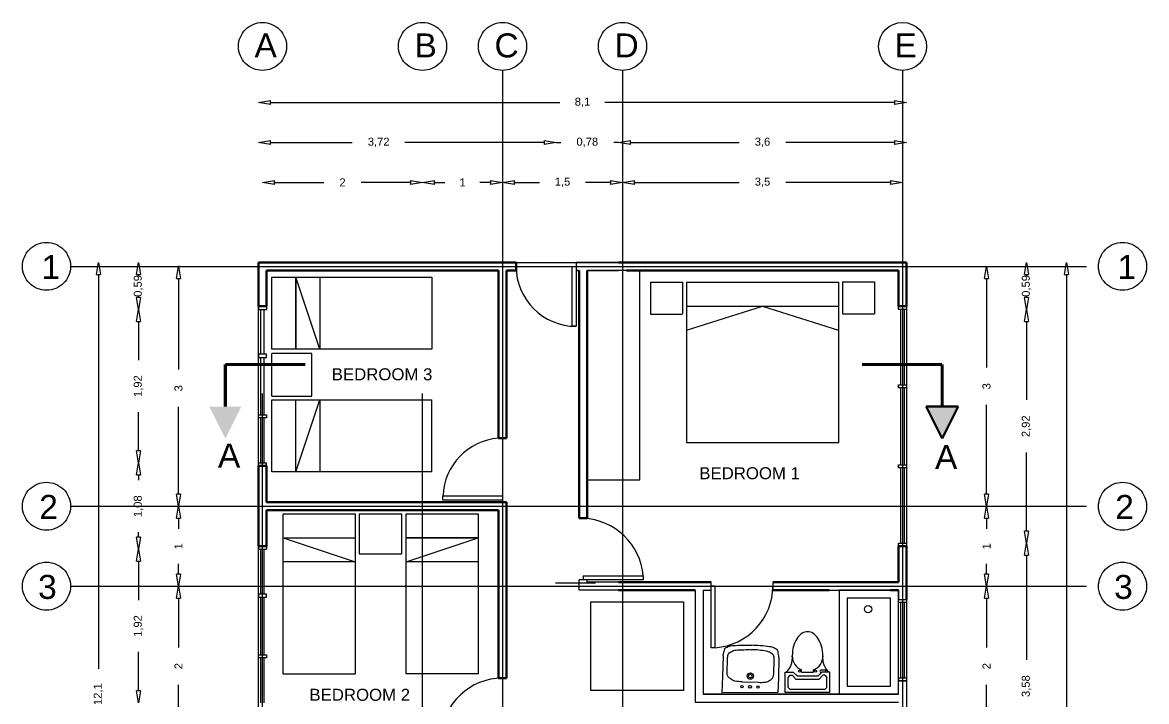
# Model space of a CAD drawing. Header units: inches. Extents: x 12.5 to 57.6, y 1.9 to 26.
# Drawn here: x 12.46 to 26.51, y 17.46 to 25.95 of the extents above; entities that cross this region are included whole.
import ezdxf

# ---------------------------------------------------------------- set-up
doc = ezdxf.new("R2010")
doc.units = ezdxf.units.IN
doc.header["$MEASUREMENT"] = 0
doc.linetypes.add('TRAZO_Y_PUNTO', pattern=[25.4, 12.7, -6.35, 0, -6.35])
for name, color, linetype in [('1', 2, 'Continuous'), ('2', 72, 'Continuous'), ('5', 133, 'Continuous'), ('6', 253, 'Continuous'), ('7', 142, 'Continuous')]:
    doc.layers.add(name, color=color, linetype=linetype)
doc.layers.add('WALLS', color=6, linetype='Continuous', lineweight=50)
doc.styles.get("Standard").update_dxf_attribs({"font": 'arial.ttf'})
doc.dimstyles.new('ISO-25', dxfattribs={"dimtxt": 2.5, "dimasz": 2.5, "dimexe": 1.25, "dimexo": 0.625, "dimtad": 1, "dimtxsty": 'Standard', "dimcen": 2.5, "dimadec": 0, "dimazin": 0, "dimtfac": 1, "dimtmove": 0, "dimatfit": 3, "dimfxl": 1, "dimarcsym": 0})

# ---------------------------------------------------------------- blocks, each defined once
blk = doc.blocks.new('_ClosedBlank')
at = {"layer": '1', "color": 0, "lineweight": -2}
for p, q in [((-1, 0.167), (0, 0)), ((-1, 0.167), (-1, -0.167)), ((0, 0), (-1, -0.167))]:
    blk.add_line(p, q, dxfattribs=at)
blk = doc.blocks.new('*D3')
at = {"layer": '1', "color": 0, "lineweight": -2, "transparency": 16777216}
for p, q in [((14.42, 22.902), (14.408, 22.902)), ((14.408, 22.752), (14.408, 21.61)), ((14.408, 20.052), (14.408, 21.144)), ((14.408, 19.902), (14.408, 19.902))]:
    blk.add_line(p, q, dxfattribs=at)
at = {"layer": '1', "color": 0, "lineweight": -2, "transparency": 16777216, "xscale": 0.15, "yscale": 0.15, "zscale": 0.15}
for p, rotation in [((14.408, 22.902), 90), ((14.408, 19.902), 270)]:
    blk.add_blockref('_ClosedBlank', p, dxfattribs=dict(at, rotation=rotation))
at = {"layer": '1', "color": 0, "transparency": 16777216, "insert": (14.408, 21.377), "char_height": 0.1, "attachment_point": 5, "rotation": 90}
blk.add_mtext('3', dxfattribs=at)
blk = doc.blocks.new('*D4')
at = {"layer": '1', "color": 0, "lineweight": -2, "transparency": 16777216}
for p, q in [((14.408, 18.752), (14.408, 18.135)), ((14.408, 17.052), (14.408, 17.669))]:
    blk.add_line(p, q, dxfattribs=at)
at = {"layer": '1', "color": 0, "lineweight": -2, "transparency": 16777216, "xscale": 0.15, "yscale": 0.15, "zscale": 0.15}
for p, rotation in [((14.408, 18.902), 90), ((14.408, 16.902), 270)]:
    blk.add_blockref('_ClosedBlank', p, dxfattribs=dict(at, rotation=rotation))
at = {"layer": '1', "color": 0, "transparency": 16777216, "insert": (14.408, 17.902), "char_height": 0.1, "attachment_point": 5, "rotation": 90}
blk.add_mtext('2', dxfattribs=at)
blk = doc.blocks.new('*D5')
at = {"layer": '1', "color": 0, "lineweight": -2, "transparency": 16777216}
for p, q in [((14.408, 19.752), (14.408, 19.62)), ((14.408, 19.052), (14.408, 19.183))]:
    blk.add_line(p, q, dxfattribs=at)
at = {"layer": '1', "color": 0, "lineweight": -2, "transparency": 16777216, "xscale": 0.15, "yscale": 0.15, "zscale": 0.15}
for p, rotation in [((14.408, 19.902), 90), ((14.408, 18.902), 270)]:
    blk.add_blockref('_ClosedBlank', p, dxfattribs=dict(at, rotation=rotation))
at = {"layer": '1', "color": 0, "transparency": 16777216, "insert": (14.408, 19.402), "char_height": 0.1, "attachment_point": 5, "rotation": 90}
blk.add_mtext('1', dxfattribs=at)
blk = doc.blocks.new('*D8')
at = {"layer": '1', "color": 0, "lineweight": -2, "transparency": 16777216}
for p, q in [((13.908, 22.213), (13.908, 21.729)), ((13.908, 20.595), (13.908, 21.079))]:
    blk.add_line(p, q, dxfattribs=at)
at = {"layer": '1', "color": 0, "lineweight": -2, "transparency": 16777216, "xscale": 0.15, "yscale": 0.15, "zscale": 0.15}
for p, rotation in [((13.908, 22.363), 90), ((13.908, 20.445), 270)]:
    blk.add_blockref('_ClosedBlank', p, dxfattribs=dict(at, rotation=rotation))
at = {"layer": '1', "color": 0, "transparency": 16777216, "insert": (13.908, 21.404), "char_height": 0.1, "attachment_point": 5, "rotation": 90}
blk.add_mtext('1,92', dxfattribs=at)
blk = doc.blocks.new('*D9')
at = {"layer": '1', "color": 0, "lineweight": -2, "transparency": 16777216}
for p, q in [((13.908, 20.295), (13.908, 20.227)), ((13.908, 19.513), (13.908, 19.577))]:
    blk.add_line(p, q, dxfattribs=at)
at = {"layer": '1', "color": 0, "lineweight": -2, "transparency": 16777216, "xscale": 0.15, "yscale": 0.15, "zscale": 0.15}
for p, rotation in [((13.908, 20.445), 90), ((13.908, 19.363), 270)]:
    blk.add_blockref('_ClosedBlank', p, dxfattribs=dict(at, rotation=rotation))
at = {"layer": '1', "color": 0, "transparency": 16777216, "insert": (13.908, 19.902), "char_height": 0.1, "attachment_point": 5, "rotation": 90}
blk.add_mtext('1,08', dxfattribs=at)
blk = doc.blocks.new('*D10')
at = {"layer": '1', "color": 0, "lineweight": -2, "transparency": 16777216}
for p, q in [((13.908, 19.213), (13.908, 18.729)), ((13.908, 17.595), (13.908, 18.079))]:
    blk.add_line(p, q, dxfattribs=at)
at = {"layer": '1', "color": 0, "lineweight": -2, "transparency": 16777216, "xscale": 0.15, "yscale": 0.15, "zscale": 0.15}
for p, rotation in [((13.908, 19.363), 90), ((13.908, 17.445), 270)]:
    blk.add_blockref('_ClosedBlank', p, dxfattribs=dict(at, rotation=rotation))
at = {"layer": '1', "color": 0, "transparency": 16777216, "insert": (13.908, 18.404), "char_height": 0.1, "attachment_point": 5, "rotation": 90}
blk.add_mtext('1,92', dxfattribs=at)
blk = doc.blocks.new('*D14')
at = {"layer": '1', "color": 0, "lineweight": -2, "transparency": 16777216}
for p, q in [((13.408, 22.802), (13.408, 17.867)), ((13.408, 11.002), (13.408, 17.236))]:
    blk.add_line(p, q, dxfattribs=at)
at = {"layer": '1', "color": 0, "lineweight": -2, "transparency": 16777216, "xscale": 0.15, "yscale": 0.15, "zscale": 0.15}
for p, rotation in [((13.408, 22.952), 90), ((13.408, 10.852), 270)]:
    blk.add_blockref('_ClosedBlank', p, dxfattribs=dict(at, rotation=rotation))
at = {"layer": '1', "color": 0, "transparency": 16777216, "insert": (13.408, 17.552), "char_height": 0.1, "attachment_point": 5, "rotation": 90}
blk.add_mtext('12,1', dxfattribs=at)
blk = doc.blocks.new('*D15')
at = {"layer": '1', "color": 0, "lineweight": -2, "transparency": 16777216}
for p, q in [((13.908, 22.802), (13.908, 22.787)), ((13.908, 22.513), (13.908, 22.527))]:
    blk.add_line(p, q, dxfattribs=at)
at = {"layer": '1', "color": 0, "lineweight": -2, "transparency": 16777216, "xscale": 0.15, "yscale": 0.15, "zscale": 0.15}
for p, rotation in [((13.908, 22.952), 90), ((13.908, 22.363), 270)]:
    blk.add_blockref('_ClosedBlank', p, dxfattribs=dict(at, rotation=rotation))
at = {"layer": '1', "color": 0, "transparency": 16777216, "insert": (13.908, 22.657), "char_height": 0.1, "attachment_point": 5, "rotation": 90}
blk.add_mtext('0,59', dxfattribs=at)
blk = doc.blocks.new('*D27')
at = {"layer": '1', "color": 0, "lineweight": -2, "transparency": 16777216}
for p, q in [((24.508, 18.752), (24.508, 18.135)), ((24.508, 17.052), (24.508, 17.669))]:
    blk.add_line(p, q, dxfattribs=at)
at = {"layer": '1', "color": 0, "lineweight": -2, "transparency": 16777216, "xscale": 0.15, "yscale": 0.15, "zscale": 0.15}
for p, rotation in [((24.508, 18.902), 90), ((24.508, 16.902), 270)]:
    blk.add_blockref('_ClosedBlank', p, dxfattribs=dict(at, rotation=rotation))
at = {"layer": '1', "color": 0, "transparency": 16777216, "insert": (24.508, 17.902), "char_height": 0.1, "attachment_point": 5, "rotation": 90}
blk.add_mtext('2', dxfattribs=at)
blk = doc.blocks.new('*D28')
at = {"layer": '1', "color": 0, "lineweight": -2, "transparency": 16777216}
for p, q in [((24.508, 19.752), (24.508, 19.62)), ((24.508, 19.052), (24.508, 19.183))]:
    blk.add_line(p, q, dxfattribs=at)
at = {"layer": '1', "color": 0, "lineweight": -2, "transparency": 16777216, "xscale": 0.15, "yscale": 0.15, "zscale": 0.15}
for p, rotation in [((24.508, 19.902), 90), ((24.508, 18.902), 270)]:
    blk.add_blockref('_ClosedBlank', p, dxfattribs=dict(at, rotation=rotation))
at = {"layer": '1', "color": 0, "transparency": 16777216, "insert": (24.508, 19.402), "char_height": 0.1, "attachment_point": 5, "rotation": 90}
blk.add_mtext('1', dxfattribs=at)
blk = doc.blocks.new('*D29')
at = {"layer": '1', "color": 0, "lineweight": -2, "transparency": 16777216}
for p, q in [((24.508, 22.752), (24.508, 21.635)), ((24.508, 20.052), (24.508, 21.169))]:
    blk.add_line(p, q, dxfattribs=at)
at = {"layer": '1', "color": 0, "lineweight": -2, "transparency": 16777216, "xscale": 0.15, "yscale": 0.15, "zscale": 0.15}
for p, rotation in [((24.508, 22.902), 90), ((24.508, 19.902), 270)]:
    blk.add_blockref('_ClosedBlank', p, dxfattribs=dict(at, rotation=rotation))
at = {"layer": '1', "color": 0, "transparency": 16777216, "insert": (24.508, 21.402), "char_height": 0.1, "attachment_point": 5, "rotation": 90}
blk.add_mtext('3', dxfattribs=at)
blk = doc.blocks.new('*D32')
at = {"layer": '1', "color": 0, "lineweight": -2, "transparency": 16777216}
for p, q in [((25.008, 19.291), (25.008, 17.982)), ((25.008, 16.013), (25.008, 17.322))]:
    blk.add_line(p, q, dxfattribs=at)
at = {"layer": '1', "color": 0, "lineweight": -2, "transparency": 16777216, "xscale": 0.15, "yscale": 0.15, "zscale": 0.15}
for p, rotation in [((25.008, 19.441), 90), ((25.008, 15.863), 270)]:
    blk.add_blockref('_ClosedBlank', p, dxfattribs=dict(at, rotation=rotation))
at = {"layer": '1', "color": 0, "transparency": 16777216, "insert": (25.008, 17.652), "char_height": 0.1, "attachment_point": 5, "rotation": 90}
blk.add_mtext('3,58', dxfattribs=at)
blk = doc.blocks.new('*D33')
at = {"layer": '1', "color": 0, "lineweight": -2, "transparency": 16777216}
for p, q in [((25.008, 22.213), (25.008, 21.232)), ((25.008, 19.591), (25.008, 20.572))]:
    blk.add_line(p, q, dxfattribs=at)
at = {"layer": '1', "color": 0, "lineweight": -2, "transparency": 16777216, "xscale": 0.15, "yscale": 0.15, "zscale": 0.15}
for p, rotation in [((25.008, 22.363), 90), ((25.008, 19.441), 270)]:
    blk.add_blockref('_ClosedBlank', p, dxfattribs=dict(at, rotation=rotation))
at = {"layer": '1', "color": 0, "transparency": 16777216, "insert": (25.008, 20.902), "char_height": 0.1, "attachment_point": 5, "rotation": 90}
blk.add_mtext('2,92', dxfattribs=at)
blk = doc.blocks.new('*D34')
at = {"layer": '1', "color": 0, "lineweight": -2, "transparency": 16777216}
for p, q in [((25.008, 22.802), (25.008, 22.787)), ((25.008, 22.513), (25.008, 22.527))]:
    blk.add_line(p, q, dxfattribs=at)
at = {"layer": '1', "color": 0, "lineweight": -2, "transparency": 16777216, "xscale": 0.15, "yscale": 0.15, "zscale": 0.15}
for p, rotation in [((25.008, 22.952), 90), ((25.008, 22.363), 270)]:
    blk.add_blockref('_ClosedBlank', p, dxfattribs=dict(at, rotation=rotation))
at = {"layer": '1', "color": 0, "transparency": 16777216, "insert": (25.008, 22.657), "char_height": 0.1, "attachment_point": 5, "rotation": 90}
blk.add_mtext('0,59', dxfattribs=at)
blk = doc.blocks.new('*D35')
at = {"layer": '1', "color": 0, "lineweight": -2, "transparency": 16777216}
for p, q in [((25.508, 22.802), (25.508, 16.567)), ((25.508, 11.002), (25.508, 15.936))]:
    blk.add_line(p, q, dxfattribs=at)
at = {"layer": '1', "color": 0, "lineweight": -2, "transparency": 16777216, "xscale": 0.15, "yscale": 0.15, "zscale": 0.15}
for p, rotation in [((25.508, 22.952), 90), ((25.508, 10.852), 270)]:
    blk.add_blockref('_ClosedBlank', p, dxfattribs=dict(at, rotation=rotation))
at = {"layer": '1', "color": 0, "transparency": 16777216, "insert": (25.508, 16.252), "char_height": 0.1, "attachment_point": 5, "rotation": 90}
blk.add_mtext('12,1', dxfattribs=at)
blk = doc.blocks.new('*D36')
at = {"layer": '1', "color": 0, "lineweight": -2, "transparency": 16777216}
for p, q in [((15.608, 23.952), (16.225, 23.952)), ((17.308, 23.952), (16.691, 23.952))]:
    blk.add_line(p, q, dxfattribs=at)
at = {"layer": '1', "color": 0, "lineweight": -2, "transparency": 16777216, "xscale": 0.15, "yscale": 0.15, "zscale": 0.15, "rotation": 180}
blk.add_blockref('_ClosedBlank', (15.458, 23.952), dxfattribs=at)
at = {"layer": '1', "color": 0, "lineweight": -2, "transparency": 16777216, "xscale": 0.15, "yscale": 0.15, "zscale": 0.15}
blk.add_blockref('_ClosedBlank', (17.458, 23.952), dxfattribs=at)
at = {"layer": '1', "color": 0, "transparency": 16777216, "insert": (16.458, 23.952), "char_height": 0.1, "attachment_point": 5}
blk.add_mtext('2', dxfattribs=at)
blk = doc.blocks.new('*D37')
at = {"layer": '1', "color": 0, "lineweight": -2, "transparency": 16777216}
for p, q in [((17.608, 23.952), (17.739, 23.952)), ((18.308, 23.952), (18.176, 23.952))]:
    blk.add_line(p, q, dxfattribs=at)
at = {"layer": '1', "color": 0, "lineweight": -2, "transparency": 16777216, "xscale": 0.15, "yscale": 0.15, "zscale": 0.15, "rotation": 180}
blk.add_blockref('_ClosedBlank', (17.458, 23.952), dxfattribs=at)
at = {"layer": '1', "color": 0, "lineweight": -2, "transparency": 16777216, "xscale": 0.15, "yscale": 0.15, "zscale": 0.15}
blk.add_blockref('_ClosedBlank', (18.458, 23.952), dxfattribs=at)
at = {"layer": '1', "color": 0, "transparency": 16777216, "insert": (17.958, 23.952), "char_height": 0.1, "attachment_point": 5}
blk.add_mtext('1', dxfattribs=at)
blk = doc.blocks.new('*D38')
at = {"layer": '1', "color": 0, "lineweight": -2, "transparency": 16777216}
for p, q in [((18.608, 23.952), (18.921, 23.952)), ((19.808, 23.952), (19.495, 23.952))]:
    blk.add_line(p, q, dxfattribs=at)
at = {"layer": '1', "color": 0, "lineweight": -2, "transparency": 16777216, "xscale": 0.15, "yscale": 0.15, "zscale": 0.15, "rotation": 180}
blk.add_blockref('_ClosedBlank', (18.458, 23.952), dxfattribs=at)
at = {"layer": '1', "color": 0, "lineweight": -2, "transparency": 16777216, "xscale": 0.15, "yscale": 0.15, "zscale": 0.15}
blk.add_blockref('_ClosedBlank', (19.958, 23.952), dxfattribs=at)
at = {"layer": '1', "color": 0, "transparency": 16777216, "insert": (19.208, 23.952), "char_height": 0.1, "attachment_point": 5}
blk.add_mtext('1,5', dxfattribs=at)
blk = doc.blocks.new('*D39')
at = {"layer": '1', "color": 0, "lineweight": -2, "transparency": 16777216}
for p, q in [((20.108, 23.952), (21.417, 23.952)), ((23.308, 23.952), (21.999, 23.952))]:
    blk.add_line(p, q, dxfattribs=at)
at = {"layer": '1', "color": 0, "lineweight": -2, "transparency": 16777216, "xscale": 0.15, "yscale": 0.15, "zscale": 0.15, "rotation": 180}
blk.add_blockref('_ClosedBlank', (19.958, 23.952), dxfattribs=at)
at = {"layer": '1', "color": 0, "lineweight": -2, "transparency": 16777216, "xscale": 0.15, "yscale": 0.15, "zscale": 0.15}
blk.add_blockref('_ClosedBlank', (23.458, 23.952), dxfattribs=at)
at = {"layer": '1', "color": 0, "transparency": 16777216, "insert": (21.708, 23.952), "char_height": 0.1, "attachment_point": 5}
blk.add_mtext('3,5', dxfattribs=at)
blk = doc.blocks.new('*D40')
at = {"layer": '1', "color": 0, "lineweight": -2, "transparency": 16777216}
for p, q in [((15.558, 24.452), (16.58, 24.452)), ((18.978, 24.452), (17.239, 24.452))]:
    blk.add_line(p, q, dxfattribs=at)
at = {"layer": '1', "color": 0, "lineweight": -2, "transparency": 16777216, "xscale": 0.15, "yscale": 0.15, "zscale": 0.15, "rotation": 180}
blk.add_blockref('_ClosedBlank', (15.408, 24.452), dxfattribs=at)
at = {"layer": '1', "color": 0, "lineweight": -2, "transparency": 16777216, "xscale": 0.15, "yscale": 0.15, "zscale": 0.15}
blk.add_blockref('_ClosedBlank', (19.128, 24.452), dxfattribs=at)
at = {"layer": '1', "color": 0, "transparency": 16777216, "insert": (16.91, 24.452), "char_height": 0.1, "attachment_point": 5}
blk.add_mtext('3,72', dxfattribs=at)
blk = doc.blocks.new('*D41')
at = {"layer": '1', "color": 0, "lineweight": -2, "transparency": 16777216}
for p, q in [((20.058, 24.452), (21.417, 24.452)), ((23.358, 24.452), (21.999, 24.452))]:
    blk.add_line(p, q, dxfattribs=at)
at = {"layer": '1', "color": 0, "lineweight": -2, "transparency": 16777216, "xscale": 0.15, "yscale": 0.15, "zscale": 0.15, "rotation": 180}
blk.add_blockref('_ClosedBlank', (19.908, 24.452), dxfattribs=at)
at = {"layer": '1', "color": 0, "lineweight": -2, "transparency": 16777216, "xscale": 0.15, "yscale": 0.15, "zscale": 0.15}
blk.add_blockref('_ClosedBlank', (23.508, 24.452), dxfattribs=at)
at = {"layer": '1', "color": 0, "transparency": 16777216, "insert": (21.708, 24.452), "char_height": 0.1, "attachment_point": 5}
blk.add_mtext('3,6', dxfattribs=at)
blk = doc.blocks.new('*D42')
at = {"layer": '1', "color": 0, "lineweight": -2, "transparency": 16777216}
for p, q in [((18.978, 24.452), (18.828, 24.452)), ((19.128, 24.452), (19.188, 24.452)), ((19.908, 24.452), (19.848, 24.452)), ((20.058, 24.452), (20.208, 24.452))]:
    blk.add_line(p, q, dxfattribs=at)
at = {"layer": '1', "color": 0, "lineweight": -2, "transparency": 16777216, "xscale": 0.15, "yscale": 0.15, "zscale": 0.15}
blk.add_blockref('_ClosedBlank', (19.128, 24.452), dxfattribs=at)
at = {"layer": '1', "color": 0, "lineweight": -2, "transparency": 16777216, "xscale": 0.15, "yscale": 0.15, "zscale": 0.15, "rotation": 180}
blk.add_blockref('_ClosedBlank', (19.908, 24.452), dxfattribs=at)
at = {"layer": '1', "color": 0, "transparency": 16777216, "insert": (19.518, 24.452), "char_height": 0.1, "attachment_point": 5}
blk.add_mtext('0,78', dxfattribs=at)
blk = doc.blocks.new('*D43')
at = {"layer": '1', "color": 0, "lineweight": -2, "transparency": 16777216}
for p, q in [((15.558, 24.952), (19.176, 24.952)), ((23.358, 24.952), (19.739, 24.952))]:
    blk.add_line(p, q, dxfattribs=at)
at = {"layer": '1', "color": 0, "lineweight": -2, "transparency": 16777216, "xscale": 0.15, "yscale": 0.15, "zscale": 0.15, "rotation": 180}
blk.add_blockref('_ClosedBlank', (15.408, 24.952), dxfattribs=at)
at = {"layer": '1', "color": 0, "lineweight": -2, "transparency": 16777216, "xscale": 0.15, "yscale": 0.15, "zscale": 0.15}
blk.add_blockref('_ClosedBlank', (23.508, 24.952), dxfattribs=at)
at = {"layer": '1', "color": 0, "transparency": 16777216, "insert": (19.458, 24.952), "char_height": 0.1, "attachment_point": 5}
blk.add_mtext('8,1', dxfattribs=at)

msp = doc.modelspace()

# ---------------------------------------------------------------- hatches: boundary and pattern name
for points in [[(15.194, 21.148), (14.994, 21.148), (14.794, 21.148), (14.994, 20.748)], [(23.953, 20.748), (24.153, 21.148), (23.953, 21.148), (23.753, 21.148)]]:
    msp.add_hatch(color=256).paths.add_polyline_path(points)

# ---------------------------------------------------------------- linework, layer by layer
for points in [[(15.408, 22.952), (23.508, 22.952), (23.508, 10.852), (15.408, 10.852), (15.408, 22.952)], [(18.63, 22.852), (18.628, 22.852), (18.628, 22.952)], [(19.378, 22.952), (20.008, 22.952)], [(19.908, 22.952), (19.908, 22.952), (19.378, 22.952), (19.378, 22.852), (19.417, 22.852)], [(19.417, 22.852), (19.378, 22.852)], [(20.008, 22.852), (19.517, 22.852)], [(19.517, 22.852), (19.908, 22.852)], [(19.417, 19.752), (19.517, 19.752)], [(19.517, 19.748), (19.517, 19.752)], [(19.517, 18.982), (19.417, 18.982)], [(19.908, 18.852), (19.417, 18.852), (19.417, 18.982)], [(19.908, 18.952), (19.517, 18.952), (19.517, 18.982)], [(20.408, 18.952), (20.408, 18.952)], [(20.867, 18.852), (20.867, 17.452)], [(20.967, 18.852), (21.067, 18.852), (21.067, 18.952)], [(20.967, 18.852), (20.967, 17.552), (23.408, 17.552)], [(21.837, 18.95), (21.837, 18.852)], [(21.837, 18.852), (23.408, 18.852)], [(23.408, 18.952), (23.308, 18.952)], [(23.308, 18.952), (23.408, 18.952)], [(23.308, 18.852), (23.408, 18.852), (23.408, 18.737)], [(23.508, 18.952), (23.508, 18.737)], [(23.408, 17.552), (23.408, 17.717), (23.508, 17.717)], [(23.508, 17.717), (23.508, 17.252)], [(20.867, 17.552), (20.867, 17.452), (23.408, 17.452)], [(20.967, 17.552), (20.967, 17.552), (23.408, 17.552)], [(23.408, 17.552), (20.967, 17.552)]]:
    msp.add_lwpolyline(points)
for points in [[(19.517, 20.232), (20.175, 20.232), (20.175, 22.852), (19.517, 22.852)], [(23.408, 18.852), (22.667, 18.852), (22.667, 17.552), (23.408, 17.552)], [(20.721, 17.598), (19.562, 17.598), (19.562, 18.706), (20.721, 18.706)], [(20.721, 17.598), (19.562, 17.598), (19.562, 18.706), (20.721, 18.706)], [(23.308, 18.752), (22.766, 18.752), (22.766, 17.651), (23.308, 17.651)]]:
    msp.add_lwpolyline(points, close=True)
at = {"const_width": 0.04}
for points in [[(15.994, 21.675), (14.994, 21.675)], [(14.994, 21.148), (14.994, 21.675)], [(22.953, 21.675), (23.953, 21.675)], [(23.953, 21.148), (23.953, 21.675)]]:
    msp.add_lwpolyline(points, dxfattribs=at)
msp.add_circle((23.027, 18.614), 0.0455)
at = {"layer": '1'}
for p, q in [((19.328, 22.152), (19.328, 22.902)), ((19.328, 22.902), (19.378, 22.902)), ((19.378, 22.902), (19.378, 22.152)), ((15.408, 22.402), (15.408, 22.363)), ((15.408, 22.402), (15.508, 22.402)), ((15.408, 22.363), (15.508, 22.363)), ((15.438, 21.802), (15.438, 22.363)), ((15.478, 21.802), (15.478, 22.363)), ((15.508, 22.402), (15.508, 22.363)), ((23.438, 22.402), (23.478, 22.402)), ((23.438, 21.421), (23.438, 22.363)), ((23.478, 22.363), (23.478, 21.421)), ((19.378, 22.152), (19.328, 22.152)), ((15.438, 21.386), (15.438, 21.763)), ((15.478, 21.386), (15.478, 21.763)), ((15.438, 21.045), (15.438, 21.386)), ((15.478, 21.045), (15.478, 21.386)), ((23.438, 20.421), (23.438, 21.382)), ((23.478, 21.382), (23.478, 20.421)), ((15.438, 20.445), (15.438, 21.006)), ((15.478, 20.445), (15.478, 21.006)), ((15.408, 20.406), (15.408, 20.445)), ((15.408, 20.445), (15.508, 20.445)), ((15.408, 20.406), (15.508, 20.406)), ((15.508, 20.406), (15.508, 20.445)), ((23.438, 19.441), (23.438, 20.382)), ((23.478, 20.382), (23.478, 19.441)), ((17.708, 20.032), (18.458, 20.032)), ((17.708, 20.032), (17.708, 19.982)), ((17.708, 19.982), (18.458, 19.982)), ((18.458, 20.032), (18.458, 19.982)), ((19.417, 19.752), (19.517, 19.752)), ((15.408, 19.402), (15.408, 19.363)), ((15.508, 19.402), (15.408, 19.402)), ((15.508, 19.402), (15.508, 19.363)), ((23.478, 19.402), (23.438, 19.402)), ((15.408, 19.363), (15.508, 19.363)), ((15.438, 18.802), (15.438, 19.363)), ((15.478, 18.802), (15.478, 19.363)), ((19.467, 19.032), (19.517, 19.032)), ((19.467, 19.032), (20.217, 19.032)), ((19.467, 19.032), (19.467, 18.982)), ((20.217, 18.982), (19.467, 18.982)), ((20.217, 19.032), (20.217, 18.982)), ((21.068, 18.132), (21.067, 18.902)), ((21.117, 18.902), (21.067, 18.902)), ((21.118, 18.132), (21.117, 18.902)), ((15.438, 18.386), (15.438, 18.763)), ((15.478, 18.386), (15.478, 18.763)), ((23.438, 17.756), (23.438, 18.698)), ((23.478, 18.698), (23.478, 17.756)), ((15.438, 18.045), (15.438, 18.386)), ((15.478, 18.045), (15.478, 18.386)), ((21.118, 18.132), (21.068, 18.132)), ((15.438, 17.445), (15.438, 18.006)), ((15.478, 17.445), (15.478, 18.006)), ((23.408, 17.756), (23.408, 17.717)), ((23.508, 17.756), (23.508, 17.717))]:
    msp.add_line(p, q, dxfattribs=at)
for points in [[(23.408, 22.363), (23.408, 22.402), (23.508, 22.402), (23.508, 22.363)], [(15.408, 21.802), (15.408, 21.763), (15.508, 21.763), (15.508, 21.802)], [(23.408, 21.382), (23.408, 21.421), (23.508, 21.421), (23.508, 21.382)], [(15.408, 21.006), (15.408, 21.045), (15.508, 21.045), (15.508, 21.006)], [(23.408, 20.382), (23.408, 20.421), (23.508, 20.421), (23.508, 20.382)], [(23.408, 19.402), (23.408, 19.441), (23.508, 19.441), (23.508, 19.402)], [(15.408, 18.802), (15.408, 18.763), (15.508, 18.763), (15.508, 18.802)], [(23.508, 18.737), (23.508, 18.698), (23.408, 18.698), (23.408, 18.737)], [(15.408, 18.006), (15.408, 18.045), (15.508, 18.045), (15.508, 18.006)], [(23.508, 17.756), (23.508, 17.717), (23.408, 17.717), (23.408, 17.756)]]:
    msp.add_lwpolyline(points, close=True, dxfattribs=at)
at = {"layer": '1', "linetype": 'TRAZO_Y_PUNTO'}
for centre, radius, start, end in [((19.378, 22.902), 0.75, 180, 270), ((18.46, 20.009), 0.745, 93.9886, 178.2035), ((19.429, 18.962), 0.791, 5.0625, 87.2758), ((21.065, 18.903), 0.772, 273.9314, 359.9311), ((18.459, 16.98), 0.772, 90.0689, 176.0686)]:
    msp.add_arc(centre, radius, start, end, dxfattribs=at)
at = {"layer": '2', "linetype": 'TRAZO_Y_PUNTO'}
for p, q in [((15.458, 8.612), (15.458, 25.352)), ((17.458, 8.612), (17.458, 25.352)), ((18.458, 25.352), (18.458, 13.852)), ((19.958, 25.352), (19.958, 8.612)), ((23.458, 25.352), (23.458, 8.612)), ((13.058, 22.902), (25.908, 22.902)), ((13.058, 19.902), (25.908, 19.902)), ((13.058, 18.902), (25.908, 18.902))]:
    msp.add_line(p, q, dxfattribs=at)
at = {"layer": '5'}
for p, q in [((15.576, 22.768), (17.576, 22.768)), ((15.576, 21.868), (15.576, 22.768)), ((15.876, 21.868), (15.876, 22.768)), ((16.176, 21.868), (15.876, 22.768)), ((15.876, 22.768), (15.876, 21.868)), ((16.176, 22.768), (16.176, 21.868)), ((17.576, 22.768), (17.576, 21.868)), ((20.308, 22.705), (20.708, 22.705)), ((20.308, 22.705), (20.308, 22.305)), ((20.708, 22.705), (20.708, 22.313)), ((20.759, 22.703), (22.659, 22.703)), ((20.759, 22.703), (20.759, 20.697)), ((22.659, 22.703), (22.659, 20.697)), ((22.709, 22.709), (22.709, 22.309)), ((22.709, 22.709), (23.109, 22.709)), ((23.109, 22.709), (23.109, 22.309)), ((20.759, 22.403), (22.659, 22.403)), ((20.759, 22.103), (21.709, 22.403)), ((21.709, 22.403), (22.659, 22.103)), ((20.308, 22.305), (20.708, 22.305)), ((22.709, 22.309), (23.109, 22.309)), ((17.576, 21.868), (15.576, 21.868)), ((16.076, 21.812), (15.576, 21.812)), ((15.576, 21.28), (15.576, 21.812)), ((16.076, 21.28), (16.076, 21.812)), ((17.576, 21.868), (16.615, 21.868)), ((15.576, 21.28), (16.076, 21.28)), ((15.576, 21.232), (17.576, 21.232)), ((15.576, 20.332), (15.576, 21.232)), ((15.876, 20.332), (15.876, 21.232)), ((15.876, 20.332), (16.176, 21.232)), ((16.176, 21.232), (16.176, 20.332)), ((17.576, 20.332), (17.576, 21.232)), ((20.759, 20.697), (22.66, 20.697)), ((17.576, 20.332), (15.576, 20.332)), ((15.718, 17.807), (15.718, 19.807)), ((15.718, 19.807), (16.618, 19.807)), ((16.618, 19.807), (16.618, 17.807)), ((16.666, 19.807), (16.666, 19.307)), ((16.666, 19.807), (17.198, 19.807)), ((17.198, 19.307), (17.198, 19.807)), ((17.255, 17.807), (17.255, 19.807)), ((17.255, 19.807), (18.155, 19.807)), ((18.155, 19.807), (18.155, 17.807)), ((15.718, 19.507), (16.618, 19.507)), ((15.718, 19.507), (16.618, 19.207)), ((17.255, 19.507), (18.155, 19.507)), ((17.255, 19.207), (18.155, 19.507)), ((18.155, 19.507), (17.255, 19.507)), ((16.666, 19.307), (17.198, 19.307)), ((16.618, 19.207), (15.718, 19.207)), ((18.155, 19.207), (17.255, 19.207)), ((17.255, 17.807), (17.255, 18.768)), ((15.718, 17.807), (16.618, 17.807)), ((18.155, 17.807), (17.255, 17.807))]:
    msp.add_line(p, q, dxfattribs=at)
at = {"layer": '5', "linetype": 'TRAZO_Y_PUNTO'}
for centre in [(15.458, 25.652), (17.458, 25.652), (18.458, 25.652), (19.958, 25.652), (12.758, 22.902), (26.208, 22.902), (12.758, 19.902), (26.208, 19.902), (12.758, 18.902), (26.208, 18.902)]:
    msp.add_circle(centre, 0.3, dxfattribs=at)
at = {"layer": '5', "linetype": 'Continuous'}
msp.add_circle((23.458, 25.652), 0.3, dxfattribs=at)
at = {"layer": '6'}
for p, q in [((19.096, 18.901), (19.617, 18.901)), ((19.621, 18.94), (19.121, 18.94)), ((21.265, 17.822), (21.271, 17.997)), ((21.85, 17.803), (21.855, 17.978)), ((22.194, 17.826), (22.194, 17.854)), ((22.347, 17.826), (22.347, 17.854)), ((22.499, 17.851), (22.436, 17.851)), ((22.499, 17.826), (22.499, 17.851)), ((21.454, 17.706), (21.654, 17.7)), ((21.991, 17.826), (22.093, 17.826)), ((21.991, 17.572), (21.991, 17.826)), ((22.029, 17.762), (22.055, 17.788)), ((22.029, 17.635), (22.029, 17.762)), ((22.055, 17.788), (22.077, 17.788)), ((22.128, 17.737), (22.077, 17.788)), ((22.144, 17.775), (22.093, 17.826)), ((22.413, 17.737), (22.128, 17.737)), ((22.398, 17.775), (22.144, 17.775)), ((22.194, 17.826), (22.347, 17.826)), ((22.398, 17.775), (22.448, 17.826)), ((22.413, 17.737), (22.464, 17.788)), ((22.436, 17.826), (22.448, 17.826)), ((22.55, 17.826), (22.448, 17.826)), ((22.486, 17.788), (22.464, 17.788)), ((22.486, 17.788), (22.512, 17.762)), ((22.512, 17.635), (22.512, 17.762)), ((22.55, 17.572), (22.55, 17.826)), ((21.9, 17.572), (21.2, 17.57)), ((22.55, 17.572), (21.991, 17.572)), ((22.055, 17.61), (22.029, 17.635)), ((22.486, 17.61), (22.055, 17.61)), ((22.512, 17.635), (22.486, 17.61))]:
    msp.add_line(p, q, dxfattribs=at)
for points in [[(21.216, 18.031, -0.050121), (21.219, 18.056, -0.019098), (21.236, 18.118, -0.114272), (21.239, 18.123, -0.046842), (21.245, 18.13, -0.051631), (21.252, 18.134, -0.003481), (21.279, 18.146, -0.085233), (21.34, 18.16, -0.022849), (21.571, 18.163)], [(21.913, 18.009, 0.050121), (21.911, 18.033, 0.019098), (21.898, 18.097, 0.114272), (21.895, 18.102, 0.046842), (21.89, 18.109, 0.051631), (21.883, 18.113, 0.003481), (21.857, 18.127, 0.085233), (21.797, 18.145, 0.022849), (21.566, 18.163)], [(21.271, 17.997, -0.069687), (21.279, 18.047, -0.146498), (21.293, 18.067, -0.03067), (21.3, 18.072, -0.009797), (21.324, 18.086, -0.10715), (21.377, 18.102, -0.03047), (21.57, 18.108)], [(21.855, 17.978, 0.069687), (21.85, 18.028, 0.146498), (21.838, 18.049, 0.03067), (21.831, 18.054, 0.009797), (21.808, 18.07, 0.10715), (21.757, 18.09, 0.03047), (21.565, 18.108)], [(21.454, 17.706, -0.031099), (21.363, 17.715, -0.093699), (21.334, 17.725, -0.022489), (21.306, 17.743, -0.036404), (21.29, 17.757, -0.109687), (21.271, 17.785, -0.100395), (21.265, 17.822)], [(21.654, 17.7, 0.031099), (21.745, 17.702, 0.093699), (21.774, 17.711, 0.022489), (21.803, 17.727, 0.036404), (21.82, 17.739, 0.109687), (21.841, 17.767, 0.100395), (21.85, 17.803)]]:
    msp.add_lwpolyline(points, format="xyb", dxfattribs=at)
for points in [[(21.216, 18.031), (21.206, 17.774), (21.2, 17.572)], [(21.913, 18.009), (21.906, 17.751), (21.9, 17.572)]]:
    msp.add_lwpolyline(points, dxfattribs=at)
for centre, radius in [((22.169, 17.838), 0.0127), ((22.372, 17.838), 0.0127), ((21.556, 17.778), 0.04), ((21.556, 17.778), 0.023), ((21.452, 17.646), 0.015), ((21.552, 17.643), 0.0175), ((21.652, 17.64), 0.015)]:
    msp.add_circle(centre, radius, dxfattribs=at)
for centre, radius, start, end in [((22.328, 18.124), 0.227, 123.5336, 147.9941), ((22.271, 18.211), 0.122, 90, 123.534), ((22.271, 18.211), 0.122, 56.4662, 90.0002), ((22.213, 18.124), 0.227, 32.0055, 56.466), ((22.566, 18.029), 0.486, 165.4857, 179.9999), ((22.42, 18.067), 0.335, 147.9949, 165.4861), ((22.121, 18.067), 0.335, 14.5139, 32.0051), ((21.975, 18.029), 0.486, 0.0001, 14.5143), ((21.854, 17.998), 0.228, 311.089, 7.7989), ((22.271, 18.029), 0.191, 180, 246.4218), ((22.271, 18.029), 0.191, 293.5782, 0), ((22.687, 17.998), 0.228, 172.2011, 228.911), ((22.436, 17.838), 0.0127, 90, 270)]:
    msp.add_arc(centre, radius, start, end, dxfattribs=at)
at = {"layer": 'WALLS'}
for p, q in [((15.408, 22.952), (18.628, 22.952)), ((15.408, 22.402), (15.408, 22.952)), ((18.628, 22.952), (18.628, 22.852)), ((19.908, 22.952), (23.508, 22.952)), ((23.508, 22.952), (23.508, 22.402)), ((15.508, 22.852), (18.408, 22.852)), ((15.508, 22.402), (15.508, 22.852)), ((18.408, 20.752), (18.408, 22.852)), ((18.508, 22.852), (18.628, 22.852)), ((18.508, 20.752), (18.508, 22.852)), ((19.417, 22.852), (19.417, 19.752)), ((19.517, 22.852), (19.517, 19.752)), ((20.008, 22.852), (23.408, 22.852)), ((23.408, 22.852), (23.408, 22.402)), ((15.508, 22.402), (15.408, 22.402)), ((23.508, 22.402), (23.408, 22.402)), ((23.953, 21.148), (23.753, 21.148)), ((23.953, 20.748), (23.753, 21.148)), ((23.753, 21.148), (23.953, 20.748)), ((23.953, 21.148), (23.753, 21.148)), ((23.953, 21.148), (24.153, 21.148)), ((24.153, 21.148), (23.953, 20.748)), ((23.953, 20.748), (24.153, 21.148)), ((23.953, 21.148), (24.153, 21.148)), ((18.408, 20.752), (18.508, 20.752)), ((15.408, 19.402), (15.408, 20.406)), ((15.408, 20.406), (15.508, 20.406)), ((15.508, 19.952), (15.508, 20.406)), ((15.508, 19.952), (18.508, 19.952)), ((18.508, 17.752), (18.508, 19.952)), ((15.508, 19.852), (18.408, 19.852)), ((15.508, 19.402), (15.508, 19.852)), ((18.408, 19.852), (18.408, 17.752)), ((19.417, 19.752), (19.517, 19.752)), ((15.408, 19.402), (15.508, 19.402)), ((23.408, 19.402), (23.408, 18.952)), ((23.408, 19.402), (23.508, 19.402)), ((23.508, 19.402), (23.508, 18.737)), ((19.908, 18.952), (21.067, 18.952)), ((19.908, 18.852), (20.867, 18.852)), ((21.837, 18.952), (23.408, 18.952)), ((21.837, 18.852), (22.54, 18.852)), ((23.308, 18.952), (23.408, 18.952)), ((23.308, 18.852), (23.408, 18.852)), ((18.408, 17.752), (18.508, 17.752))]:
    msp.add_line(p, q, dxfattribs=at)

# ---------------------------------------------------------------- texts
for p in [(14.901, 20.386), (23.864, 20.367)]:
    msp.add_text('A', height=0.3).set_placement(p)
at = {"layer": '5', "linetype": 'TRAZO_Y_PUNTO'}
for s, p in [('A', (15.358, 25.515)), ('B', (17.358, 25.515)), ('C', (18.358, 25.515)), ('D', (19.858, 25.515)), ('E', (23.358, 25.515)), ('1', (12.695, 22.743)), ('1', (26.145, 22.743)), ('2', (12.667, 19.743)), ('2', (26.117, 19.743)), ('3', (12.653, 18.743)), ('3', (26.103, 18.743))]:
    msp.add_text(s, height=0.3, dxfattribs=at).set_placement(p)
at = {"layer": '7'}
for s, p in [('BEDROOM 3', (16.324, 21.477)), ('BEDROOM 1', (20.918, 20.24)), ('BEDROOM 2', (16.045, 17.469))]:
    msp.add_text(s, height=0.15, dxfattribs=at).set_placement(p)

# ---------------------------------------------------------------- dimensions: what is measured, and where the dimension line sits
at = {"layer": '1'}
for base, p1, p2, picture, middle in [((23.508, 24.952), (15.408, 24.952), (23.508, 24.952), '*D43', (19.458, 24.952)), ((23.508, 24.452), (19.908, 24.452), (23.508, 24.452), '*D41', (21.708, 24.452)), ((17.458, 23.952), (15.458, 23.952), (17.458, 23.952), '*D36', (16.458, 23.952)), ((19.958, 23.952), (18.458, 23.952), (19.958, 23.952), '*D38', (19.208, 23.952)), ((23.458, 23.952), (19.958, 23.952), (23.458, 23.952), '*D39', (21.708, 23.952))]:
    dim = msp.add_linear_dim(base=base, p1=p1, p2=p2, dimstyle='ISO-25', override={"dimtxt": 0.1, "dimasz": 0.15, "dimexe": 0, "dimexo": 0, "dimgap": 0.2, "dimtad": 0, "dimblk1": 'ClosedBlank', "dimblk2": 'ClosedBlank', "dimsah": 1}, dxfattribs=at)
    dim.commit()
    dim.dimension.update_dxf_attribs({"geometry": picture, "text_midpoint": middle})
for base, p1, p2, picture, middle in [((19.128, 24.452), (15.408, 24.452), (19.128, 24.452), '*D40', (16.91, 24.452)), ((19.908, 24.452), (19.128, 24.452), (19.908, 24.452), '*D42', (19.518, 24.452)), ((18.458, 23.952), (17.458, 23.952), (18.458, 23.952), '*D37', (17.958, 23.952))]:
    dim = msp.add_linear_dim(base=base, p1=p1, p2=p2, dimstyle='ISO-25', override={"dimtxt": 0.1, "dimasz": 0.15, "dimexe": 0, "dimexo": 0, "dimgap": 0.2, "dimtad": 0, "dimblk1": 'ClosedBlank', "dimblk2": 'ClosedBlank', "dimsah": 1}, dxfattribs=at)
    dim.commit()
    dim.dimension.update_dxf_attribs({"geometry": picture, "text_midpoint": middle, "dimtype": 160})
for base, p1, p2, override, picture, middle in [((13.408, 10.852), (13.408, 22.952), (13.408, 10.852), {"dimtxt": 0.1, "dimasz": 0.15, "dimexe": 0, "dimexo": 0, "dimgap": 0.2, "dimtad": 0, "dimblk1": 'ClosedBlank', "dimblk2": 'ClosedBlank', "dimsah": 1}, '*D14', (13.408, 17.552)), ((13.908, 22.952), (13.908, 22.363), (13.908, 22.952), {"dimtxt": 0.1, "dimasz": 0.15, "dimexe": 0, "dimexo": 0, "dimgap": 0, "dimtad": 0, "dimblk1": 'ClosedBlank', "dimblk2": 'ClosedBlank', "dimsah": 1}, '*D15', (13.908, 22.657)), ((14.408, 19.902), (14.42, 22.902), (14.408, 19.902), {"dimtxt": 0.1, "dimasz": 0.15, "dimexe": 0, "dimexo": 0, "dimgap": 0.2, "dimtad": 0, "dimblk1": 'ClosedBlank', "dimblk2": 'ClosedBlank', "dimsah": 1}, '*D3', (14.408, 21.377)), ((25.008, 22.363), (25.008, 22.952), (25.008, 22.363), {"dimtxt": 0.1, "dimasz": 0.15, "dimexe": 0, "dimexo": 0, "dimgap": 0, "dimtad": 0, "dimblk1": 'ClosedBlank', "dimblk2": 'ClosedBlank', "dimsah": 1}, '*D34', (25.008, 22.657)), ((25.508, 10.852), (25.508, 22.952), (25.508, 10.852), {"dimtxt": 0.1, "dimasz": 0.15, "dimexe": 0, "dimexo": 0, "dimgap": 0.2, "dimtad": 0, "dimblk1": 'ClosedBlank', "dimblk2": 'ClosedBlank', "dimsah": 1}, '*D35', (25.508, 16.252)), ((13.908, 19.363), (13.908, 20.445), (13.908, 19.363), {"dimtxt": 0.1, "dimasz": 0.15, "dimexe": 0, "dimexo": 0, "dimgap": 0.2, "dimtad": 0, "dimblk1": 'ClosedBlank', "dimblk2": 'ClosedBlank', "dimsah": 1}, '*D9', (13.908, 19.902)), ((14.408, 18.902), (14.408, 19.902), (14.408, 18.902), {"dimtxt": 0.1, "dimasz": 0.15, "dimexe": 0, "dimexo": 0, "dimgap": 0.2, "dimtad": 0, "dimblk1": 'ClosedBlank', "dimblk2": 'ClosedBlank', "dimsah": 1}, '*D5', (14.408, 19.402)), ((24.508, 19.902), (24.508, 18.902), (24.508, 19.902), {"dimtxt": 0.1, "dimasz": 0.15, "dimexe": 0, "dimexo": 0, "dimgap": 0.2, "dimtad": 0, "dimblk1": 'ClosedBlank', "dimblk2": 'ClosedBlank', "dimsah": 1}, '*D28', (24.508, 19.402)), ((13.908, 17.445), (13.908, 19.363), (13.908, 17.445), {"dimtxt": 0.1, "dimasz": 0.15, "dimexe": 0, "dimexo": 0, "dimgap": 0.2, "dimtad": 0, "dimblk1": 'ClosedBlank', "dimblk2": 'ClosedBlank', "dimsah": 1}, '*D10', (13.908, 18.404)), ((14.408, 16.902), (14.408, 18.902), (14.408, 16.902), {"dimtxt": 0.1, "dimasz": 0.15, "dimexe": 0, "dimexo": 0, "dimgap": 0.2, "dimtad": 0, "dimblk1": 'ClosedBlank', "dimblk2": 'ClosedBlank', "dimsah": 1}, '*D4', (14.408, 17.902))]:
    dim = msp.add_linear_dim(base=base, p1=p1, p2=p2, angle=90, dimstyle='ISO-25', override=override, dxfattribs=at)
    dim.commit()
    dim.dimension.update_dxf_attribs({"geometry": picture, "text_midpoint": middle, "dimtype": 160})
for base, p1, p2, picture, middle in [((24.508, 22.902), (24.508, 19.902), (24.508, 22.902), '*D29', (24.508, 21.402)), ((13.908, 20.445), (13.908, 22.363), (13.908, 20.445), '*D8', (13.908, 21.404)), ((25.008, 22.363), (25.008, 19.441), (25.008, 22.363), '*D33', (25.008, 20.902)), ((25.008, 19.441), (25.008, 15.863), (25.008, 19.441), '*D32', (25.008, 17.652)), ((24.508, 16.902), (24.508, 18.902), (24.508, 16.902), '*D27', (24.508, 17.902))]:
    dim = msp.add_linear_dim(base=base, p1=p1, p2=p2, angle=90, dimstyle='ISO-25', override={"dimtxt": 0.1, "dimasz": 0.15, "dimexe": 0, "dimexo": 0, "dimgap": 0.2, "dimtad": 0, "dimblk1": 'ClosedBlank', "dimblk2": 'ClosedBlank', "dimsah": 1}, dxfattribs=at)
    dim.commit()
    dim.dimension.update_dxf_attribs({"geometry": picture, "text_midpoint": middle})

doc.saveas('drawing.dxf')
